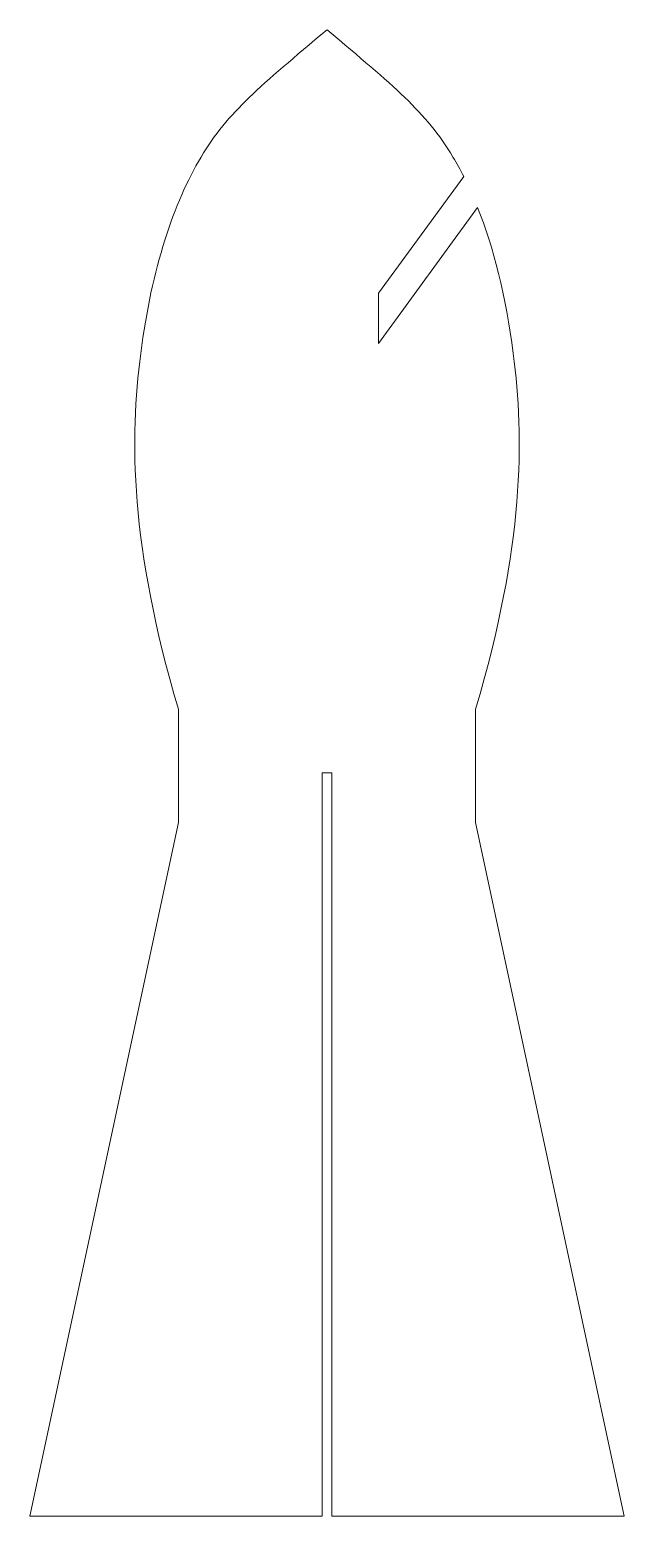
# Model space of a CAD drawing. Header units: inches. Extents: x -0.2 to 8.8, y -2.4 to 20.1.
import ezdxf

# ---------------------------------------------------------------- set-up
doc = ezdxf.new("R2010")
doc.units = ezdxf.units.IN
doc.header["$MEASUREMENT"] = 0
doc.layers.add('VISIBLE', color=7, linetype='Continuous', lineweight=0)

msp = doc.modelspace()

# ---------------------------------------------------------------- linework, layer by layer
at = {"layer": 'VISIBLE'}
for p, q in [((5.104, 16.158), (6.393, 17.925)), ((6.604, 17.456), (5.104, 15.4)), ((5.104, 15.4), (5.104, 16.158)), ((2.074, 8.148), (2.074, 9.866)), ((6.574, 9.866), (6.574, 8.148)), ((4.253, 8.898), (4.395, 8.898)), ((4.253, -2.352), (4.253, 8.898)), ((4.395, 8.898), (4.395, -2.352)), ((-0.176, -2.352), (2.074, 8.148)), ((6.574, 8.148), (8.824, -2.352)), ((4.253, -2.352), (-0.176, -2.352)), ((8.824, -2.352), (4.395, -2.352))]:
    msp.add_line(p, q, dxfattribs=at)
msp.add_open_spline([(2.074, 9.866), (1.337, 12.35), (1.337, 15.557), (2.339, 18.519), (3.319, 19.299), (4.324, 20.148)], degree=3, dxfattribs=at)
for points, knots in [([(4.324, 20.148), (5.329, 19.299), (5.885, 18.856), (6.341, 18.029), (6.393, 17.925)], [-3, -3, -3, -3, -2, -1.865063, -1.865063, -1.865063, -1.865063]), ([(6.604, 17.456), (6.842, 16.859), (7.311, 15.037), (7.311, 12.35), (6.574, 9.866)], [-1.675744, -1.675744, -1.675744, -1.675744, -1, 0, 0, 0, 0])]:
    msp.add_open_spline(points, degree=3, knots=knots, dxfattribs=at)

doc.saveas('drawing.dxf')
